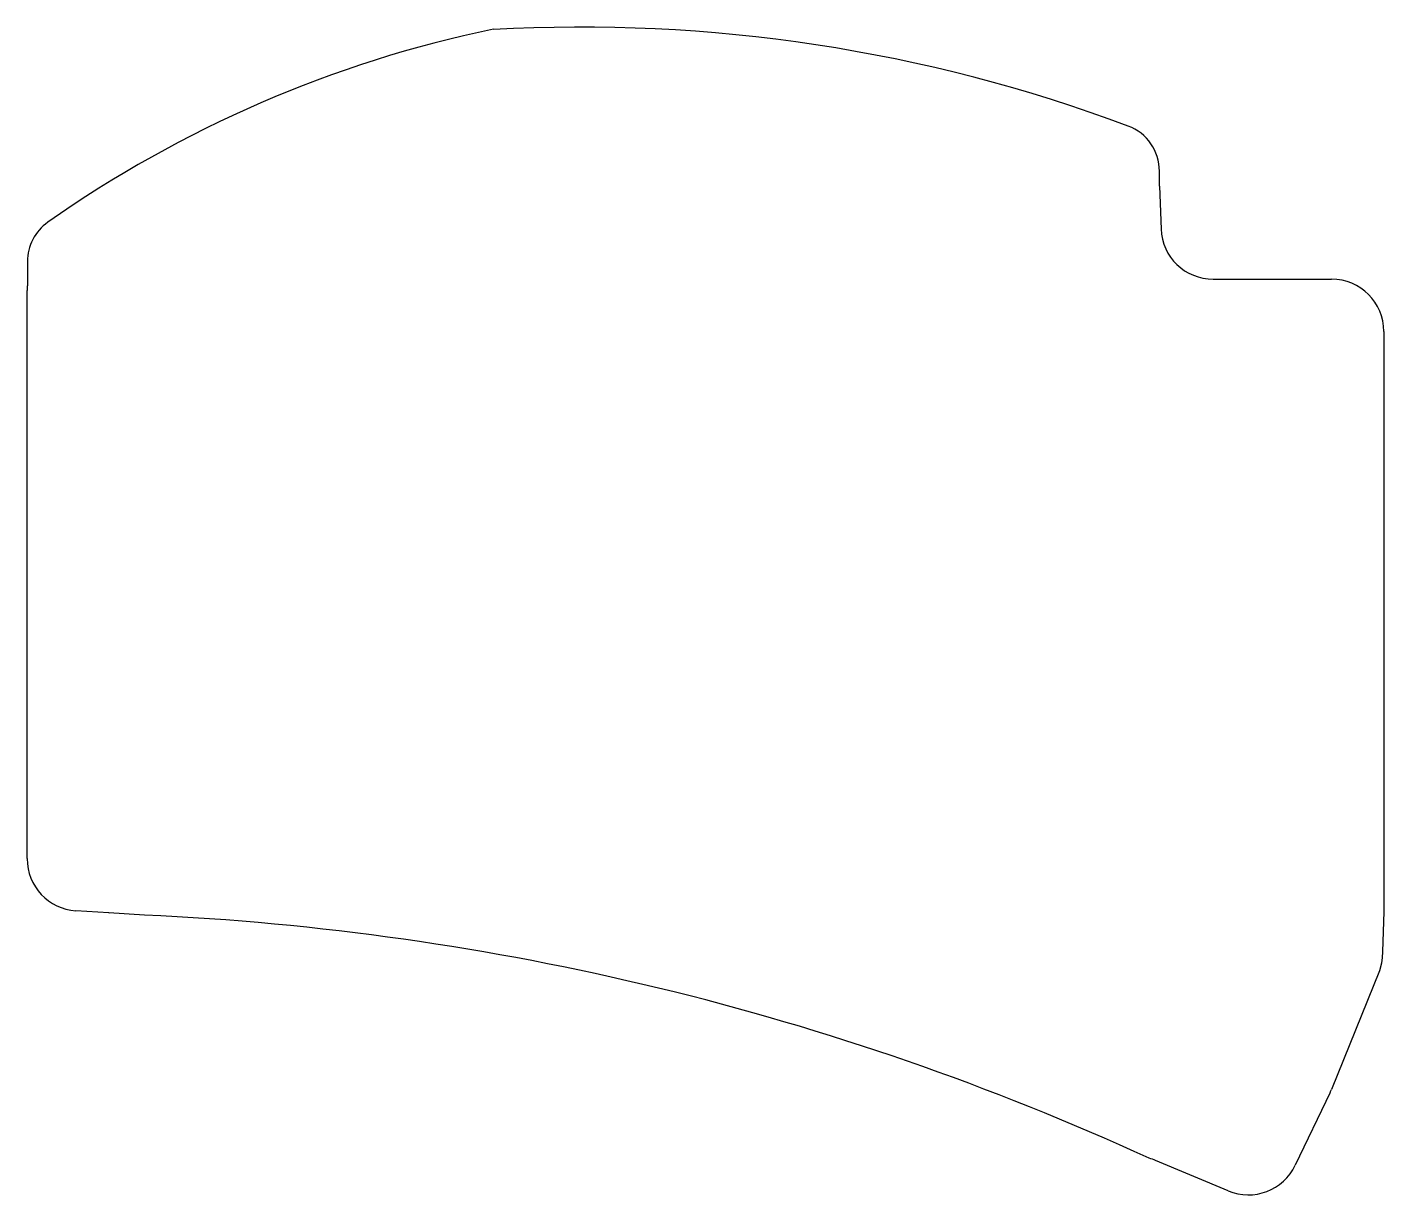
# Model space of a CAD drawing. Header units: millimetres. Extents: x 89 to 202, y -135 to -38.
import ezdxf

# ---------------------------------------------------------------- set-up
doc = ezdxf.new("R2010")
doc.units = ezdxf.units.MM

msp = doc.modelspace()

# ---------------------------------------------------------------- linework, layer by layer
for p, q in [((127.64, -37.86), (127.64, -37.81)), ((183.15, -50.91), (183.15, -49.64)), ((183.15, -50.91), (183.28, -54.47)), ((88.8, -57.18), (88.8, -59.16)), ((187.63, -58.65), (197.5, -58.65)), ((88.78, -106.92), (88.78, -59.58)), ((201.85, -63), (201.85, -110.8)), ((201.85, -110.8), (201.85, -111.33)), ((95.6, -111.44), (92.85, -111.26)), ((98.56, -111.63), (95.6, -111.44)), ((201.85, -111.33), (201.75, -114.68)), ((201.7, -115.15), (201.67, -115.62)), ((201.75, -114.68), (201.7, -115.15)), ((201.49, -116.27), (197.49, -126.15)), ((201.67, -115.62), (201.49, -116.27)), ((197.38, -126.39), (194.47, -132.46)), ((188.87, -134.59), (182.83, -132.06))]:
    msp.add_line(p, q)
for centre, radius, start, end in [((148, -135.72), 100, 101.7476, 125.0996), ((135, -167.65), 130, 69.4908, 93.2456), ((179.15, -49.64), 4, 0, 69.4908), ((92.8, -57.18), 4, 125.0996, 180), ((187.63, -54.3), 4.35, 182.1816, 270), ((197.5, -63), 4.35, 0, 90), ((93.13, -59.58), 4.35, 174.5036, 180), ((93.13, -106.92), 4.35, 180, 266.3086), ((95.88, -107.1), 4.35, 266.3086, 266.4237), ((88.5, -336.4), 225, 65.3653, 87.4373), ((193.46, -124.51), 4.35, 334.4271, 337.9207), ((181.15, -136.08), 4.35, 67.2906, 74.8201), ((190.55, -130.58), 4.35, 247.2906, 334.4271)]:
    msp.add_arc(centre, radius, start, end)

doc.saveas('drawing.dxf')
